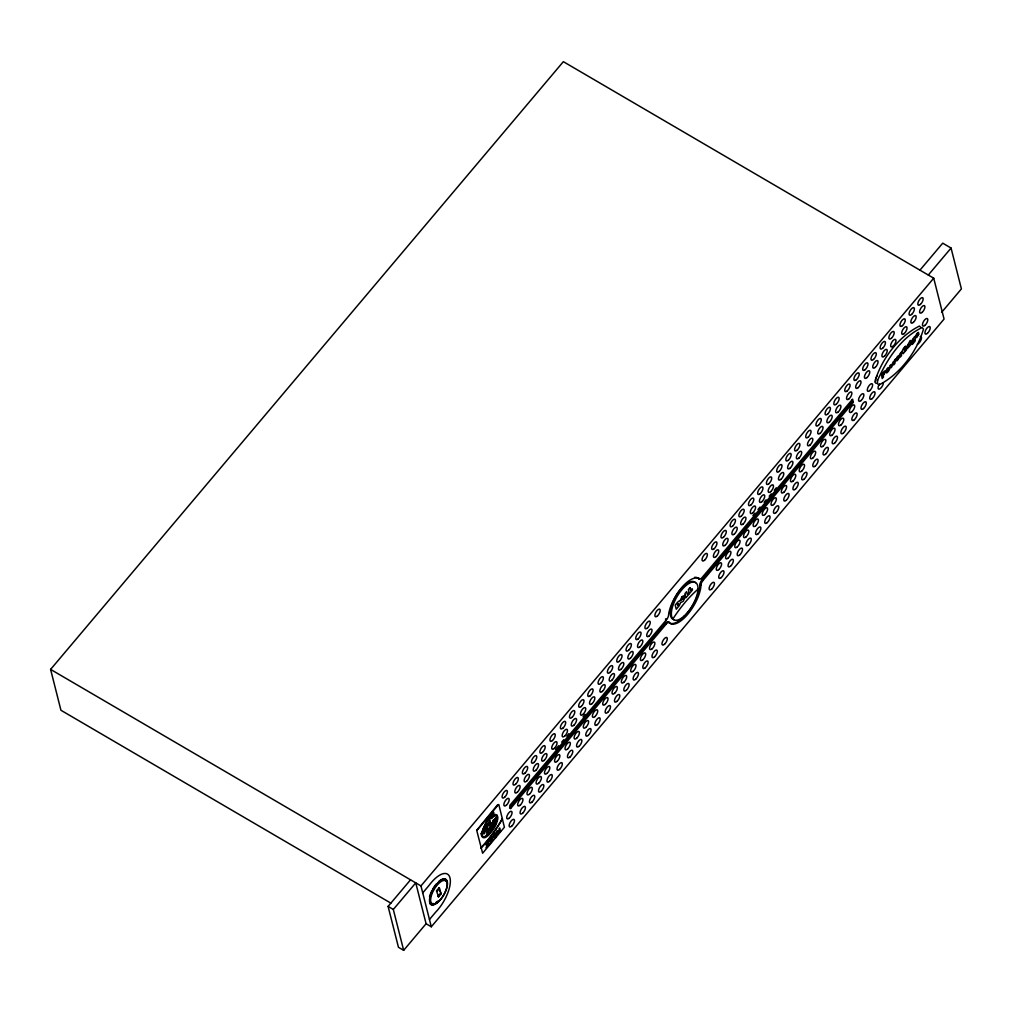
<?xml version="1.0" encoding="UTF-8"?>
<svg xmlns="http://www.w3.org/2000/svg" width="1012" height="1012" viewBox="0 0 1012 1012"><rect width="100%" height="100%" fill="white"/><g stroke="black" fill="none" stroke-linecap="round" stroke-linejoin="round"><path stroke-width="1.5" d="M851.838 399.613L852.357 401.663L701.986 579.876A4.263 1.758 -59.7 0 0 699.924 584.443L699.798 586.694A27.438 11.334 -59.7 0 1 686.768 613.651A27.438 11.334 -59.7 0 1 669.261 622.886L668.363 621.95A4.478 1.847 -59.7 0 0 665.339 623.316L509.58 807.918L510.592 808.512L666.339 623.911A4.478 1.847 -59.7 0 1 669.362 622.532L670.273 623.481A27.438 11.334 -59.7 0 0 687.78 614.233A27.438 11.334 -59.7 0 0 700.81 587.289L700.924 585.025A4.263 1.758 -59.7 0 1 702.998 580.471L853.356 402.257L852.585 399.171L702.062 577.561A4.339 1.784 -59.7 0 1 699.241 578.99L697.217 577.662A27.324 11.284 -59.7 0 0 694.574 577.359M477.082 830.257L498.182 804.919M390.885 903.147L60.935 710.26L50.6 669.4L563.355 61.669L933.722 278.199L944.069 319.058L431.302 926.777L426.09 923.728L415.755 882.869L393.314 909.459L403.661 950.331L426.09 923.728M919.959 270.141L942.716 243.171L951.065 248.054L961.4 288.913L941.615 312.366M403.661 950.331L398.45 947.283L388.102 906.41L410.543 879.82M928.308 275.024L951.065 248.054M431.302 926.777L420.967 885.917L933.722 278.199M422.738 892.9L428.911 885.576A25.54 10.55 -59.7 0 1 449.986 877.885A25.54 10.55 -59.7 0 1 435.641 912.166L429.467 919.491M555.601 749.373L558.649 745.755M561.711 742.138L563.735 739.721M566.796 736.103L568.833 733.7M583.076 716.812L585.1 714.409M752.928 515.5L754.965 513.097M758.013 509.479L760.05 507.063M764.111 502.243L766.147 499.839M769.196 496.222L771.233 493.805M774.281 490.187L776.318 487.784M438.12 888.84L436.438 890.826L438.613 896.834L441.118 893.862L438.955 887.84L441.118 893.862M437.197 891.268L439.714 888.283M699.241 578.99L698.229 578.257A27.324 11.284 -59.7 0 0 681.519 587.795A27.324 11.284 -59.7 0 0 668.793 613.145L668.527 615.41A4.263 1.758 -59.7 0 1 666.491 619.723L509.808 805.438L510.592 808.512M440.372 893.419L437.854 896.392L438.613 896.834M852.357 401.663L853.356 402.257M723.934 553.868L724.946 554.449M701.986 579.876L702.998 580.471M699.924 584.443L700.924 585.025M666.491 619.723L665.479 619.142A4.263 1.758 -59.7 0 0 665.744 618.825M668.363 621.95L669.362 622.532M665.339 623.316L666.339 623.911M50.6 669.4L420.967 885.917M388.102 906.41L393.314 909.459M920.844 327.458L919.465 326.028C898.441 336.604 881.186 359.437 874.798 382.017L876.177 383.447M699.469 578.333A4.339 1.784 -59.7 0 1 698.229 578.396M437.766 901.072A13.371 5.528 -59.7 0 1 435.641 902.679M433.693 903.539A13.371 5.528 -59.7 0 1 432.554 890.471A13.371 5.528 -59.7 0 1 445.47 880.731M438.538 881.667A14.585 6.021 -59.7 0 1 446.937 881.363M437.728 901.92A14.585 6.021 -59.7 0 1 430.125 903.855M429.531 896.986A14.585 6.021 -59.7 0 1 432.048 890.358M432.643 889.244A14.585 6.021 -59.7 0 1 436.185 884.108M875.899 380.879A4.326 1.784 -59.7 0 1 876.012 377.881M876.468 376.881A4.326 1.784 -59.7 0 1 877.037 375.907M883.387 382.928A4.326 1.784 -59.7 0 1 879.276 389.127A4.326 1.784 -59.7 0 1 879.479 383.927M735.838 541.015A4.326 1.784 -59.7 0 1 736.534 540.294M726.692 552.198A4.326 1.784 -59.7 0 1 727.388 551.477M920.262 336.528A4.326 1.784 -59.7 0 1 921.072 339.754A4.326 1.784 -59.7 0 1 917.378 344.131M743.934 531.895A4.326 1.784 -59.7 0 1 744.592 531.022M502.369 818.569A67.956 28.07 -59.7 0 1 480.953 847.752M502.433 818.847A67.956 28.07 -59.7 0 1 481.029 848.031M782.402 486.367A4.326 1.784 -59.7 0 1 783.098 485.646M672.853 619.002A72.459 29.93 -59.7 0 1 697.989 589.199M673.815 619.597A21.568 8.906 -59.7 0 1 676.016 595.967A21.568 8.906 -59.7 0 1 695.472 582.722M897.176 358.311L898.087 357.034L897.176 358.311M916.682 335.2L917.593 333.922L916.682 335.2M493.084 836.975C497.259 842.933 498.195 825.008 493.084 836.975M901.262 353.934L901.553 355.604L900.263 357.122L899.681 354.149L901.958 351.392L901.262 353.934M495.336 818.708L495.032 819.91L495.336 818.708M889.725 368.102L889.712 368.469A2.669 1.101 -59.7 0 1 889.244 369.949C883.742 378.703 886.145 364.927 889.725 368.102M476.69 830.295L482.623 853.23L504.406 827.234L498.827 804.565L497.512 804.907L476.69 830.295M481.143 833.749C482.762 845.69 495.766 827.727 496.715 822.617A10.904 4.503 -59.7 0 0 497.815 817.266L497.056 814.913L495.197 814.47L491.174 817.317L491.49 818.632A9.386 3.884 -59.7 0 1 494.539 816.191L495.273 815.938A7.033 2.909 -59.7 0 1 497.018 816.912L497.132 818.468A10.044 4.149 -59.7 0 1 494.817 825.197L489.897 832.496L484.558 836.772A8.956 3.694 -59.7 0 1 482.673 836.785C480.548 828.651 488.037 819.657 493.881 814.23L493.755 812.32L492.174 813.812A21.189 8.754 -59.7 0 0 486.304 821.529L481.143 833.749M490.2 829.739C489.656 831.839 487.86 827.512 488.847 831.56L488.176 832.345L487.417 829.878L489.34 827.942L490.2 829.739M490.44 826.741C492.123 825.918 491.528 829.094 490.352 829.372C489.542 828.588 490.984 822.452 490.44 826.741M877.619 380.272L877.442 383.561L878.821 384.99C899.845 374.415 917.1 351.581 923.475 329.001L922.096 327.572C901.199 337.3 886.816 359.614 877.619 380.272M906.929 346.673L907.347 348.09A2.1 0.86 -59.7 0 0 908.08 347.837L910.926 344.497L910.205 340.437L906.929 346.673M895.987 359.576L896.202 360.854L897.277 360.626L899.352 357.122C895.443 361.373 899.567 357.641 899.023 355.503A2.113 0.873 -59.7 0 0 898.163 355.946A4.605 1.897 -59.7 0 0 897.113 357.122L895.987 359.576M915.493 336.465L915.708 337.742L916.783 337.502L918.858 334.011C915.012 338.223 919.187 334.491 918.529 332.391A2.113 0.873 -59.7 0 0 917.669 332.834A4.605 1.897 -59.7 0 0 916.619 334.011L915.493 336.465M486.835 829.41C486.253 830.738 484.533 827.512 485.482 831.168L484.811 831.978L484.052 829.498L485.962 827.576L486.835 829.41M891.8 365.003L891.736 365.813L890.775 364.712L889.586 366.116L891.37 367.672L892.799 363.801L893.672 364.952L894.886 363.51L895.531 359.058L894.355 360.462L894.115 363.004L893.191 361.841L891.8 365.003M911.23 341.588L911.825 342.992L913.887 340.525L912.242 344.447L914.835 341.436A1.67 0.683 -59.7 0 0 915.291 340.07L914.671 336.49L911.23 341.588M493.122 821.504C490.048 831.662 498.549 817.696 492.768 820.441L493.122 821.504M908.181 345.484C909.181 348.014 909.889 341.057 908.181 345.484M913.672 339.564C912.305 343.814 912.444 337.439 913.672 339.564M495.817 818.025C496.664 822.566 491.162 821.744 495.817 818.025M493.907 836.051C495.437 840.428 496.93 829.865 493.907 836.051M885.285 371.821L883.539 375.072L883.881 372.897L882.843 373.909L883.489 377.008L882.198 378.539L881.427 374.541L884.121 371.379A1.897 0.784 -59.7 0 1 884.716 371.024A1.796 0.746 -59.7 0 1 885.108 371.126L885.285 371.821M489.264 822.655C485.482 829.258 493.843 819.872 487.759 825.906L487.923 823.793L489.264 822.655M487.936 823.439L487.341 828.714L486.443 826.184C484.09 829.676 486.721 822.579 487.936 823.439M488.771 823.528L488.467 824.565L488.771 823.528M888.422 369.76L887.258 371.151A1.948 0.81 -59.7 0 1 887.132 370.455L888.346 369.127A2.024 0.835 -59.7 0 1 888.422 369.76M487.948 841.465L487.43 843.679L486.279 843.426L485.317 844.577L487.038 844.805L486.215 848.132L487.708 844.767L488.847 845.007L489.821 843.869L488.075 843.565L488.922 840.302L487.948 841.465M483.192 830.763L484.002 830.106L483.192 830.763M493.236 822.149L493.198 824.122L493.236 822.149M486.468 830.751C486.089 832.787 488.239 828.651 486.468 830.751M491.187 823.275C490.276 825.678 493.148 821.87 491.187 823.275M484.596 833.205L483.9 834.002L483.268 831.763L484.115 830.915L484.596 833.205M682.025 596.7L679.849 601.141A3.504 1.442 -59.7 0 0 677.572 602.292L675.219 605.087L676.256 609.199L678.622 606.403A3.415 1.417 -59.7 0 0 680.254 602.874L683.176 601.267L685.617 596.283L685.972 597.687L689.083 594.006L688.755 592.69L687.312 594.398L686.617 591.64L684.947 593.627L685.288 594.993L683.302 598.965L684.833 595.271L681.266 600.103L683.226 596.106L682.025 596.7M492.477 826.058L491.781 826.817L491.098 824.527L491.958 823.667L492.477 826.058M490.719 823.388L490.175 824.122L488.783 820.428L489.77 819.328L490.719 823.388M487.822 833.369L487.265 834.116L486.443 831.788L487.303 830.928L487.822 833.369M906.499 348.647L904.323 351.278L905.866 347.458L904.045 349.633L903.918 348.95C910.016 341.904 899.415 349.785 903.096 353.77L906.651 349.57L906.499 348.647M689.931 587.694L688.35 589.566L689.374 593.639L692.474 589.958L692.132 588.642L690.627 590.439L689.931 587.694M677.509 604L677.913 605.593A1.543 0.632 -59.7 0 0 678.457 603.924A1.543 0.632 -59.7 0 0 677.509 604M492.313 836.709L489.618 839.897L490.428 843.135L493.211 839.833L491.035 841.642L492.452 838.164L490.681 840.264L490.504 839.568L492.313 836.709M497.449 830.624L496.652 831.56L497.461 834.799L498.22 833.913L497.651 831.687L499.738 832.117L500.523 831.181L499.7 827.942L498.954 828.841L499.511 831.054L497.449 830.624M438.107 902.135A14.585 6.021 -59.7 0 0 446.507 879.947A14.585 6.021 -59.7 0 0 430.91 893.963A14.585 6.021 -59.7 0 0 438.107 902.135M438.525 901.515A13.371 5.528 -59.7 0 0 446.216 881.174A13.371 5.528 -59.7 0 0 431.922 894.013A13.371 5.528 -59.7 0 0 438.525 901.515M755.673 525.747A4.326 1.784 -59.7 0 0 758.165 519.169A4.326 1.784 -59.7 0 0 753.535 523.33A4.326 1.784 -59.7 0 0 755.673 525.747M795.47 489.087A4.326 1.784 -59.7 0 0 797.962 482.496A4.326 1.784 -59.7 0 0 793.332 486.658A4.326 1.784 -59.7 0 0 795.47 489.087M752.814 512.806A4.326 1.784 -59.7 0 0 755.306 506.228A4.326 1.784 -59.7 0 0 750.676 510.377A4.326 1.784 -59.7 0 0 752.814 512.806M882.666 348.255A4.326 1.784 -59.7 0 0 885.158 341.664A4.326 1.784 -59.7 0 0 880.529 345.826A4.326 1.784 -59.7 0 0 882.666 348.255M875.291 367.356A4.326 1.784 -59.7 0 0 877.783 360.778A4.326 1.784 -59.7 0 0 873.154 364.94A4.326 1.784 -59.7 0 0 875.291 367.356M884.437 356.186A4.326 1.784 -59.7 0 0 886.942 349.595A4.326 1.784 -59.7 0 0 882.312 353.757A4.326 1.784 -59.7 0 0 884.437 356.186M891.42 338.248A4.326 1.784 -59.7 0 0 893.912 331.67A4.326 1.784 -59.7 0 0 889.282 335.82A4.326 1.784 -59.7 0 0 891.42 338.248M788.386 460.182A4.326 1.784 -59.7 0 0 790.878 453.604A4.326 1.784 -59.7 0 0 786.248 457.766A4.326 1.784 -59.7 0 0 788.386 460.182M873.52 359.437A4.326 1.784 -59.7 0 0 876.012 352.846A4.326 1.784 -59.7 0 0 871.383 357.008A4.326 1.784 -59.7 0 0 873.52 359.437M798.911 458.107A4.326 1.784 -59.7 0 0 801.403 451.529A4.326 1.784 -59.7 0 0 796.773 455.678A4.326 1.784 -59.7 0 0 798.911 458.107M739.747 554.918A4.326 1.784 -59.7 0 0 742.239 548.327A4.326 1.784 -59.7 0 0 737.609 552.489A4.326 1.784 -59.7 0 0 739.747 554.918M732.675 526.012A4.326 1.784 -59.7 0 0 735.167 519.434A4.326 1.784 -59.7 0 0 730.537 523.596A4.326 1.784 -59.7 0 0 732.675 526.012M737.305 546.897A4.326 1.784 -59.7 0 0 739.797 540.307A4.326 1.784 -59.7 0 0 735.167 544.469A4.326 1.784 -59.7 0 0 737.305 546.897M723.517 537.195A4.326 1.784 -59.7 0 0 726.009 530.617A4.326 1.784 -59.7 0 0 721.379 534.766A4.326 1.784 -59.7 0 0 723.517 537.195M725.3 545.126A4.326 1.784 -59.7 0 0 727.792 538.536A4.326 1.784 -59.7 0 0 723.163 542.698A4.326 1.784 -59.7 0 0 725.3 545.126M758.114 533.779A4.326 1.784 -59.7 0 0 760.607 527.189A4.326 1.784 -59.7 0 0 755.977 531.351A4.326 1.784 -59.7 0 0 758.114 533.779M728.159 558.067A4.326 1.784 -59.7 0 0 730.651 551.489A4.326 1.784 -59.7 0 0 726.021 555.651A4.326 1.784 -59.7 0 0 728.159 558.067M761.96 501.623A4.326 1.784 -59.7 0 0 764.452 495.045A4.326 1.784 -59.7 0 0 759.822 499.207A4.326 1.784 -59.7 0 0 761.96 501.623M773.573 504.571A4.326 1.784 -59.7 0 0 776.065 497.98A4.326 1.784 -59.7 0 0 771.435 502.142A4.326 1.784 -59.7 0 0 773.573 504.571M730.601 566.1A4.326 1.784 -59.7 0 0 733.093 559.51A4.326 1.784 -59.7 0 0 728.463 563.671A4.326 1.784 -59.7 0 0 730.601 566.1M801.77 471.061A4.326 1.784 -59.7 0 0 804.262 464.47A4.326 1.784 -59.7 0 0 799.632 468.632A4.326 1.784 -59.7 0 0 801.77 471.061M797.14 450.176A4.326 1.784 -59.7 0 0 799.632 443.598A4.326 1.784 -59.7 0 0 795.002 447.759A4.326 1.784 -59.7 0 0 797.14 450.176M804.211 479.081A4.326 1.784 -59.7 0 0 806.716 472.49A4.326 1.784 -59.7 0 0 802.086 476.652A4.326 1.784 -59.7 0 0 804.211 479.081M836.38 404.079A4.326 1.784 -59.7 0 0 838.872 397.501A4.326 1.784 -59.7 0 0 834.242 401.65A4.326 1.784 -59.7 0 0 836.38 404.079M734.446 533.944A4.326 1.784 -59.7 0 0 736.938 527.366A4.326 1.784 -59.7 0 0 732.308 531.515A4.326 1.784 -59.7 0 0 734.446 533.944M911.622 314.428A4.326 1.784 -59.7 0 0 914.114 307.85A4.326 1.784 -59.7 0 0 909.484 312.012A4.326 1.784 -59.7 0 0 911.622 314.428M746.059 536.891A4.326 1.784 -59.7 0 0 748.551 530.301A4.326 1.784 -59.7 0 0 743.921 534.462A4.326 1.784 -59.7 0 0 746.059 536.891M741.416 516.019A4.326 1.784 -59.7 0 0 743.921 509.428A4.326 1.784 -59.7 0 0 739.291 513.59A4.326 1.784 -59.7 0 0 741.416 516.019M743.2 523.938A4.326 1.784 -59.7 0 0 745.692 517.36A4.326 1.784 -59.7 0 0 741.062 521.522A4.326 1.784 -59.7 0 0 743.2 523.938M770.714 491.617A4.326 1.784 -59.7 0 0 773.206 485.039A4.326 1.784 -59.7 0 0 768.576 489.201A4.326 1.784 -59.7 0 0 770.714 491.617M786.311 500.257A4.326 1.784 -59.7 0 0 788.803 493.679A4.326 1.784 -59.7 0 0 784.173 497.841A4.326 1.784 -59.7 0 0 786.311 500.257M781.011 479.296A4.326 1.784 -59.7 0 0 783.503 472.705A4.326 1.784 -59.7 0 0 778.873 476.867A4.326 1.784 -59.7 0 0 781.011 479.296M790.157 468.113A4.326 1.784 -59.7 0 0 792.649 461.535A4.326 1.784 -59.7 0 0 788.019 465.684A4.326 1.784 -59.7 0 0 790.157 468.113M748.5 544.911A4.326 1.784 -59.7 0 0 750.993 538.333A4.326 1.784 -59.7 0 0 746.363 542.483A4.326 1.784 -59.7 0 0 748.5 544.911M768.93 483.698A4.326 1.784 -59.7 0 0 771.422 477.107A4.326 1.784 -59.7 0 0 766.805 481.269A4.326 1.784 -59.7 0 0 768.93 483.698M776.014 512.591A4.326 1.784 -59.7 0 0 778.506 506.013A4.326 1.784 -59.7 0 0 773.876 510.162A4.326 1.784 -59.7 0 0 776.014 512.591M825.564 454.16A4.326 1.784 -59.7 0 0 828.056 447.582A4.326 1.784 -59.7 0 0 823.426 451.731A4.326 1.784 -59.7 0 0 825.564 454.16M829.41 422.017A4.326 1.784 -59.7 0 0 831.902 415.426A4.326 1.784 -59.7 0 0 827.272 419.588A4.326 1.784 -59.7 0 0 829.41 422.017M820.251 433.199A4.326 1.784 -59.7 0 0 822.743 426.609A4.326 1.784 -59.7 0 0 818.113 430.77A4.326 1.784 -59.7 0 0 820.251 433.199M834.71 442.978A4.326 1.784 -59.7 0 0 837.202 436.4A4.326 1.784 -59.7 0 0 832.572 440.562A4.326 1.784 -59.7 0 0 834.71 442.978M823.11 446.14A4.326 1.784 -59.7 0 0 825.602 439.55A4.326 1.784 -59.7 0 0 820.972 443.711A4.326 1.784 -59.7 0 0 823.11 446.14M827.626 414.085A4.326 1.784 -59.7 0 0 830.118 407.507A4.326 1.784 -59.7 0 0 825.488 411.656A4.326 1.784 -59.7 0 0 827.626 414.085M818.48 425.268A4.326 1.784 -59.7 0 0 820.972 418.677A4.326 1.784 -59.7 0 0 816.342 422.839A4.326 1.784 -59.7 0 0 818.48 425.268M832.256 434.958A4.326 1.784 -59.7 0 0 834.761 428.38A4.326 1.784 -59.7 0 0 830.131 432.529A4.326 1.784 -59.7 0 0 832.256 434.958M602.406 691.398A4.326 1.784 -59.7 0 0 604.898 684.82A4.326 1.784 -59.7 0 0 600.268 688.97A4.326 1.784 -59.7 0 0 602.406 691.398M522.635 813.193A4.326 1.784 -59.7 0 0 525.127 806.602A4.326 1.784 -59.7 0 0 520.497 810.764A4.326 1.784 -59.7 0 0 522.635 813.193M570.009 757.039A4.326 1.784 -59.7 0 0 572.501 750.461A4.326 1.784 -59.7 0 0 567.871 754.623A4.326 1.784 -59.7 0 0 570.009 757.039M649.236 635.878A4.326 1.784 -59.7 0 0 651.728 629.3A4.326 1.784 -59.7 0 0 647.111 633.461A4.326 1.784 -59.7 0 0 649.236 635.878M654.549 656.851A4.326 1.784 -59.7 0 0 657.041 650.273A4.326 1.784 -59.7 0 0 652.411 654.422A4.326 1.784 -59.7 0 0 654.549 656.851M541.078 791.333A4.326 1.784 -59.7 0 0 543.57 784.743A4.326 1.784 -59.7 0 0 538.941 788.905A4.326 1.784 -59.7 0 0 541.078 791.333M533.994 762.428A4.326 1.784 -59.7 0 0 536.499 755.85A4.326 1.784 -59.7 0 0 531.869 760.012A4.326 1.784 -59.7 0 0 533.994 762.428M607.706 712.372A4.326 1.784 -59.7 0 0 610.198 705.781A4.326 1.784 -59.7 0 0 605.568 709.943A4.326 1.784 -59.7 0 0 607.706 712.372M520.193 805.16A4.326 1.784 -59.7 0 0 522.685 798.582A4.326 1.784 -59.7 0 0 518.055 802.744A4.326 1.784 -59.7 0 0 520.193 805.16M517.334 792.219A4.326 1.784 -59.7 0 0 519.826 785.628A4.326 1.784 -59.7 0 0 515.197 789.79A4.326 1.784 -59.7 0 0 517.334 792.219M538.637 783.301A4.326 1.784 -59.7 0 0 541.129 776.723A4.326 1.784 -59.7 0 0 536.499 780.884A4.326 1.784 -59.7 0 0 538.637 783.301M642.911 659.723A4.326 1.784 -59.7 0 0 645.403 653.145A4.326 1.784 -59.7 0 0 640.773 657.294A4.326 1.784 -59.7 0 0 642.911 659.723M535.778 770.36A4.326 1.784 -59.7 0 0 538.27 763.782A4.326 1.784 -59.7 0 0 533.64 767.931A4.326 1.784 -59.7 0 0 535.778 770.36M600.622 683.467A4.326 1.784 -59.7 0 0 603.114 676.889A4.326 1.784 -59.7 0 0 598.484 681.051A4.326 1.784 -59.7 0 0 600.622 683.467M576.663 738.241A4.326 1.784 -59.7 0 0 579.155 731.663A4.326 1.784 -59.7 0 0 574.525 735.813A4.326 1.784 -59.7 0 0 576.663 738.241M515.563 784.287A4.326 1.784 -59.7 0 0 518.055 777.709A4.326 1.784 -59.7 0 0 513.426 781.859A4.326 1.784 -59.7 0 0 515.563 784.287M573.804 725.3A4.326 1.784 -59.7 0 0 576.296 718.71A4.326 1.784 -59.7 0 0 571.666 722.872A4.326 1.784 -59.7 0 0 573.804 725.3M640.052 646.782A4.326 1.784 -59.7 0 0 642.544 640.191A4.326 1.784 -59.7 0 0 637.914 644.353A4.326 1.784 -59.7 0 0 640.052 646.782M645.352 667.743A4.326 1.784 -59.7 0 0 647.844 661.165A4.326 1.784 -59.7 0 0 643.215 665.314A4.326 1.784 -59.7 0 0 645.352 667.743M579.104 746.261A4.326 1.784 -59.7 0 0 581.596 739.683A4.326 1.784 -59.7 0 0 576.966 743.845A4.326 1.784 -59.7 0 0 579.104 746.261M562.925 728.147A4.326 1.784 -59.7 0 0 565.417 721.569A4.326 1.784 -59.7 0 0 560.787 725.718A4.326 1.784 -59.7 0 0 562.925 728.147M572.02 717.369A4.326 1.784 -59.7 0 0 574.512 710.778A4.326 1.784 -59.7 0 0 569.882 714.94A4.326 1.784 -59.7 0 0 572.02 717.369M567.568 749.019A4.326 1.784 -59.7 0 0 570.06 742.441A4.326 1.784 -59.7 0 0 565.43 746.59A4.326 1.784 -59.7 0 0 567.568 749.019M638.268 638.85A4.326 1.784 -59.7 0 0 640.76 632.26A4.326 1.784 -59.7 0 0 636.143 636.421A4.326 1.784 -59.7 0 0 638.268 638.85M605.265 704.339A4.326 1.784 -59.7 0 0 607.757 697.761A4.326 1.784 -59.7 0 0 603.127 701.923A4.326 1.784 -59.7 0 0 605.265 704.339M564.709 736.078A4.326 1.784 -59.7 0 0 567.201 729.488A4.326 1.784 -59.7 0 0 562.571 733.649A4.326 1.784 -59.7 0 0 564.709 736.078M652.095 648.831A4.326 1.784 -59.7 0 0 654.587 642.24A4.326 1.784 -59.7 0 0 649.97 646.402A4.326 1.784 -59.7 0 0 652.095 648.831M714.181 548.694A4.326 1.784 -59.7 0 0 716.673 542.103A4.326 1.784 -59.7 0 0 712.043 546.265A4.326 1.784 -59.7 0 0 714.181 548.694M721.252 577.586A4.326 1.784 -59.7 0 0 723.744 571.008A4.326 1.784 -59.7 0 0 719.115 575.158A4.326 1.784 -59.7 0 0 721.252 577.586M718.811 569.566A4.326 1.784 -59.7 0 0 721.303 562.976A4.326 1.784 -59.7 0 0 716.673 567.137A4.326 1.784 -59.7 0 0 718.811 569.566M592.083 703.618A4.326 1.784 -59.7 0 0 594.575 697.04A4.326 1.784 -59.7 0 0 589.945 701.202A4.326 1.784 -59.7 0 0 592.083 703.618M617.029 701.316A4.326 1.784 -59.7 0 0 619.521 694.738A4.326 1.784 -59.7 0 0 614.891 698.887A4.326 1.784 -59.7 0 0 617.029 701.316M594.942 716.572A4.326 1.784 -59.7 0 0 597.434 709.981A4.326 1.784 -59.7 0 0 592.804 714.143A4.326 1.784 -59.7 0 0 594.942 716.572M609.945 672.423A4.326 1.784 -59.7 0 0 612.437 665.833A4.326 1.784 -59.7 0 0 607.807 669.995A4.326 1.784 -59.7 0 0 609.945 672.423M549.503 781.353A4.326 1.784 -59.7 0 0 551.995 774.775A4.326 1.784 -59.7 0 0 547.365 778.924A4.326 1.784 -59.7 0 0 549.503 781.353M552.476 740.531A4.326 1.784 -59.7 0 0 554.968 733.953A4.326 1.784 -59.7 0 0 550.338 738.102A4.326 1.784 -59.7 0 0 552.476 740.531M597.384 724.592A4.326 1.784 -59.7 0 0 599.876 718.014A4.326 1.784 -59.7 0 0 595.258 722.163A4.326 1.784 -59.7 0 0 597.384 724.592M590.312 695.699A4.326 1.784 -59.7 0 0 592.804 689.109A4.326 1.784 -59.7 0 0 588.174 693.271A4.326 1.784 -59.7 0 0 590.312 695.699M506.405 805.172A4.326 1.784 -59.7 0 0 508.897 798.594A4.326 1.784 -59.7 0 0 504.267 802.744A4.326 1.784 -59.7 0 0 506.405 805.172M623.911 682.24A4.326 1.784 -59.7 0 0 626.403 675.662A4.326 1.784 -59.7 0 0 621.773 679.811A4.326 1.784 -59.7 0 0 623.911 682.24M559.56 769.424A4.326 1.784 -59.7 0 0 562.052 762.846A4.326 1.784 -59.7 0 0 557.422 767.007A4.326 1.784 -59.7 0 0 559.56 769.424M504.621 797.241A4.326 1.784 -59.7 0 0 507.113 790.663A4.326 1.784 -59.7 0 0 502.496 794.825A4.326 1.784 -59.7 0 0 504.621 797.241M630.375 658.243A4.326 1.784 -59.7 0 0 632.867 651.665A4.326 1.784 -59.7 0 0 628.237 655.814A4.326 1.784 -59.7 0 0 630.375 658.243M509.264 818.126A4.326 1.784 -59.7 0 0 511.756 811.535A4.326 1.784 -59.7 0 0 507.126 815.697A4.326 1.784 -59.7 0 0 509.264 818.126M626.352 690.26A4.326 1.784 -59.7 0 0 628.844 683.682A4.326 1.784 -59.7 0 0 624.214 687.844A4.326 1.784 -59.7 0 0 626.352 690.26M635.675 679.216A4.326 1.784 -59.7 0 0 638.167 672.626A4.326 1.784 -59.7 0 0 633.537 676.788A4.326 1.784 -59.7 0 0 635.675 679.216M542.419 752.46A4.326 1.784 -59.7 0 0 544.911 745.869A4.326 1.784 -59.7 0 0 540.281 750.031A4.326 1.784 -59.7 0 0 542.419 752.46M614.588 693.296A4.326 1.784 -59.7 0 0 617.08 686.705A4.326 1.784 -59.7 0 0 612.45 690.867A4.326 1.784 -59.7 0 0 614.588 693.296M611.729 680.342A4.326 1.784 -59.7 0 0 614.221 673.764A4.326 1.784 -59.7 0 0 609.591 677.926A4.326 1.784 -59.7 0 0 611.729 680.342M633.234 671.184A4.326 1.784 -59.7 0 0 635.726 664.606A4.326 1.784 -59.7 0 0 631.096 668.768A4.326 1.784 -59.7 0 0 633.234 671.184M621.052 669.299A4.326 1.784 -59.7 0 0 623.544 662.708A4.326 1.784 -59.7 0 0 618.914 666.87A4.326 1.784 -59.7 0 0 621.052 669.299M619.268 661.367A4.326 1.784 -59.7 0 0 621.76 654.777A4.326 1.784 -59.7 0 0 617.143 658.938A4.326 1.784 -59.7 0 0 619.268 661.367M657.421 615.941A4.326 1.784 -59.7 0 0 659.913 609.35A4.326 1.784 -59.7 0 0 655.283 613.512A4.326 1.784 -59.7 0 0 657.421 615.941M647.465 627.959A4.326 1.784 -59.7 0 0 649.957 621.368A4.326 1.784 -59.7 0 0 645.327 625.53A4.326 1.784 -59.7 0 0 647.465 627.959M511.705 826.146A4.326 1.784 -59.7 0 0 514.197 819.556A4.326 1.784 -59.7 0 0 509.567 823.717A4.326 1.784 -59.7 0 0 511.705 826.146M628.604 650.311A4.326 1.784 -59.7 0 0 631.096 643.733A4.326 1.784 -59.7 0 0 626.466 647.882A4.326 1.784 -59.7 0 0 628.604 650.311M664.53 644.239A4.326 1.784 -59.7 0 0 667.022 637.661A4.326 1.784 -59.7 0 0 662.392 641.81A4.326 1.784 -59.7 0 0 664.53 644.239M760.189 493.704A4.326 1.784 -59.7 0 0 762.681 487.114A4.326 1.784 -59.7 0 0 758.051 491.275A4.326 1.784 -59.7 0 0 760.189 493.704M812.902 457.968A4.326 1.784 -59.7 0 0 815.394 451.39A4.326 1.784 -59.7 0 0 810.764 455.552A4.326 1.784 -59.7 0 0 812.902 457.968M815.343 466.001A4.326 1.784 -59.7 0 0 817.835 459.41A4.326 1.784 -59.7 0 0 813.205 463.572A4.326 1.784 -59.7 0 0 815.343 466.001M764.819 514.577A4.326 1.784 -59.7 0 0 767.311 507.986A4.326 1.784 -59.7 0 0 762.681 512.148A4.326 1.784 -59.7 0 0 764.819 514.577M751.03 504.874A4.326 1.784 -59.7 0 0 753.523 498.296A4.326 1.784 -59.7 0 0 748.893 502.458A4.326 1.784 -59.7 0 0 751.03 504.874M808.259 437.095A4.326 1.784 -59.7 0 0 810.764 430.517A4.326 1.784 -59.7 0 0 806.134 434.667A4.326 1.784 -59.7 0 0 808.259 437.095M810.043 445.027A4.326 1.784 -59.7 0 0 812.535 438.436A4.326 1.784 -59.7 0 0 807.905 442.598A4.326 1.784 -59.7 0 0 810.043 445.027M767.26 522.597A4.326 1.784 -59.7 0 0 769.752 516.019A4.326 1.784 -59.7 0 0 765.123 520.168A4.326 1.784 -59.7 0 0 767.26 522.597M531.983 802.111A4.326 1.784 -59.7 0 0 534.475 795.521A4.326 1.784 -59.7 0 0 529.845 799.682A4.326 1.784 -59.7 0 0 531.983 802.111M524.912 773.206A4.326 1.784 -59.7 0 0 527.404 766.628A4.326 1.784 -59.7 0 0 522.774 770.79A4.326 1.784 -59.7 0 0 524.912 773.206M529.542 794.091A4.326 1.784 -59.7 0 0 532.034 787.5A4.326 1.784 -59.7 0 0 527.404 791.662A4.326 1.784 -59.7 0 0 529.542 794.091M526.683 781.137A4.326 1.784 -59.7 0 0 529.175 774.559A4.326 1.784 -59.7 0 0 524.545 778.709A4.326 1.784 -59.7 0 0 526.683 781.137M858.227 387.583A4.326 1.784 -59.7 0 0 860.719 380.993A4.326 1.784 -59.7 0 0 856.089 385.155A4.326 1.784 -59.7 0 0 858.227 387.583M865.197 369.646A4.326 1.784 -59.7 0 0 867.701 363.068A4.326 1.784 -59.7 0 0 863.072 367.229A4.326 1.784 -59.7 0 0 865.197 369.646M856.456 379.652A4.326 1.784 -59.7 0 0 858.948 373.074A4.326 1.784 -59.7 0 0 854.318 377.223A4.326 1.784 -59.7 0 0 856.456 379.652M869.839 390.531A4.326 1.784 -59.7 0 0 872.331 383.94A4.326 1.784 -59.7 0 0 867.701 388.102A4.326 1.784 -59.7 0 0 869.839 390.531M872.281 398.551A4.326 1.784 -59.7 0 0 874.773 391.96A4.326 1.784 -59.7 0 0 870.143 396.122A4.326 1.784 -59.7 0 0 872.281 398.551M851.94 411.707A4.326 1.784 -59.7 0 0 854.432 405.129A4.326 1.784 -59.7 0 0 849.802 409.278A4.326 1.784 -59.7 0 0 851.94 411.707M861.086 400.524A4.326 1.784 -59.7 0 0 863.578 393.946A4.326 1.784 -59.7 0 0 858.948 398.108A4.326 1.784 -59.7 0 0 861.086 400.524M863.527 408.557A4.326 1.784 -59.7 0 0 866.019 401.966A4.326 1.784 -59.7 0 0 861.389 406.128A4.326 1.784 -59.7 0 0 863.527 408.557M849.081 398.766A4.326 1.784 -59.7 0 0 851.573 392.175A4.326 1.784 -59.7 0 0 846.943 396.337A4.326 1.784 -59.7 0 0 849.081 398.766M847.297 390.834A4.326 1.784 -59.7 0 0 849.789 384.244A4.326 1.784 -59.7 0 0 845.159 388.406A4.326 1.784 -59.7 0 0 847.297 390.834M854.381 419.727A4.326 1.784 -59.7 0 0 856.873 413.149A4.326 1.784 -59.7 0 0 852.243 417.311A4.326 1.784 -59.7 0 0 854.381 419.727M866.98 377.577A4.326 1.784 -59.7 0 0 869.472 370.999A4.326 1.784 -59.7 0 0 864.843 375.148A4.326 1.784 -59.7 0 0 866.98 377.577M838.151 412.01A4.326 1.784 -59.7 0 0 840.643 405.42A4.326 1.784 -59.7 0 0 836.026 409.582A4.326 1.784 -59.7 0 0 838.151 412.01M711.664 589.098A4.326 1.784 -59.7 0 0 714.156 582.52A4.326 1.784 -59.7 0 0 709.526 586.682A4.326 1.784 -59.7 0 0 711.664 589.098M902.476 325.611A4.326 1.784 -59.7 0 0 904.968 319.033A4.326 1.784 -59.7 0 0 900.338 323.182A4.326 1.784 -59.7 0 0 902.476 325.611M793.016 481.054A4.326 1.784 -59.7 0 0 795.508 474.476A4.326 1.784 -59.7 0 0 790.878 478.638A4.326 1.784 -59.7 0 0 793.016 481.054M783.87 492.237A4.326 1.784 -59.7 0 0 786.362 485.659A4.326 1.784 -59.7 0 0 781.732 489.808A4.326 1.784 -59.7 0 0 783.87 492.237M904.247 333.543A4.326 1.784 -59.7 0 0 906.739 326.952A4.326 1.784 -59.7 0 0 902.109 331.114A4.326 1.784 -59.7 0 0 904.247 333.543M779.24 471.364A4.326 1.784 -59.7 0 0 781.732 464.786A4.326 1.784 -59.7 0 0 777.102 468.935A4.326 1.784 -59.7 0 0 779.24 471.364M841.01 424.951A4.326 1.784 -59.7 0 0 843.502 418.373A4.326 1.784 -59.7 0 0 838.885 422.535A4.326 1.784 -59.7 0 0 841.01 424.951M704.58 560.205A4.326 1.784 -59.7 0 0 707.084 553.627A4.326 1.784 -59.7 0 0 702.454 557.776A4.326 1.784 -59.7 0 0 704.58 560.205M544.19 760.379A4.326 1.784 -59.7 0 0 546.682 753.801A4.326 1.784 -59.7 0 0 542.053 757.963A4.326 1.784 -59.7 0 0 544.19 760.379M585.847 727.35A4.326 1.784 -59.7 0 0 588.339 720.772A4.326 1.784 -59.7 0 0 583.709 724.921A4.326 1.784 -59.7 0 0 585.847 727.35M715.952 556.625A4.326 1.784 -59.7 0 0 718.444 550.035A4.326 1.784 -59.7 0 0 713.814 554.197A4.326 1.784 -59.7 0 0 715.952 556.625M582.988 714.409A4.326 1.784 -59.7 0 0 585.48 707.818A4.326 1.784 -59.7 0 0 580.85 711.98A4.326 1.784 -59.7 0 0 582.988 714.409M547.049 773.332A4.326 1.784 -59.7 0 0 549.541 766.742A4.326 1.784 -59.7 0 0 544.911 770.904A4.326 1.784 -59.7 0 0 547.049 773.332M588.288 735.37A4.326 1.784 -59.7 0 0 590.793 728.792A4.326 1.784 -59.7 0 0 586.163 732.941A4.326 1.784 -59.7 0 0 588.288 735.37M581.217 706.477A4.326 1.784 -59.7 0 0 583.709 699.887A4.326 1.784 -59.7 0 0 579.079 704.048A4.326 1.784 -59.7 0 0 581.217 706.477M893.191 346.18A4.326 1.784 -59.7 0 0 895.683 339.589A4.326 1.784 -59.7 0 0 891.066 343.751A4.326 1.784 -59.7 0 0 893.191 346.18M913.393 322.36A4.326 1.784 -59.7 0 0 915.885 315.782A4.326 1.784 -59.7 0 0 911.255 319.931A4.326 1.784 -59.7 0 0 913.393 322.36M843.464 432.984A4.326 1.784 -59.7 0 0 845.956 426.394A4.326 1.784 -59.7 0 0 841.326 430.555A4.326 1.784 -59.7 0 0 843.464 432.984M557.119 761.403A4.326 1.784 -59.7 0 0 559.611 754.826A4.326 1.784 -59.7 0 0 554.981 758.975A4.326 1.784 -59.7 0 0 557.119 761.403M554.26 748.463A4.326 1.784 -59.7 0 0 556.752 741.872A4.326 1.784 -59.7 0 0 552.122 746.034A4.326 1.784 -59.7 0 0 554.26 748.463M684.087 616.118A21.568 8.906 -59.7 0 0 696.509 583.329A21.568 8.906 -59.7 0 0 673.448 604.037A21.568 8.906 -59.7 0 0 684.087 616.118M925.006 325.307A4.326 1.784 -59.7 0 0 927.498 318.717A4.326 1.784 -59.7 0 0 922.868 322.879A4.326 1.784 -59.7 0 0 925.006 325.307M920.376 304.435A4.326 1.784 -59.7 0 0 922.868 297.844A4.326 1.784 -59.7 0 0 918.238 302.006A4.326 1.784 -59.7 0 0 920.376 304.435M927.447 333.327A4.326 1.784 -59.7 0 0 929.939 326.75A4.326 1.784 -59.7 0 0 925.322 330.899A4.326 1.784 -59.7 0 0 927.447 333.327M922.147 312.354A4.326 1.784 -59.7 0 0 924.639 305.776A4.326 1.784 -59.7 0 0 920.009 309.938A4.326 1.784 -59.7 0 0 922.147 312.354"/></g></svg>
